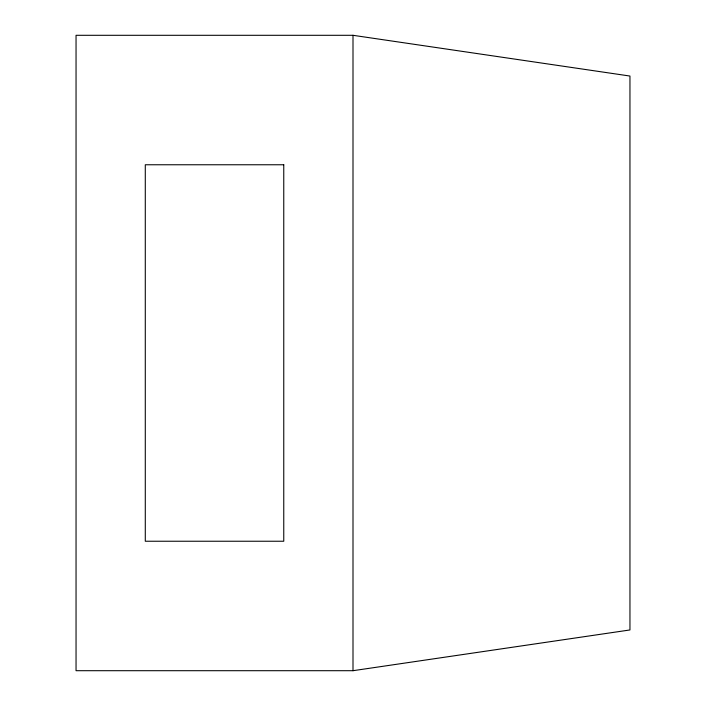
<?xml version="1.0" encoding="UTF-8"?>
<svg xmlns="http://www.w3.org/2000/svg" width="706" height="706" viewBox="0 0 706 706"><rect width="100%" height="100%" fill="white"/><g stroke="black" fill="none" stroke-linecap="round" stroke-linejoin="round"><path stroke-width="1.06" d="M353 670.7L629.955 629.955L629.955 76.045L353 35.3L76.045 35.3L76.045 670.7L353 670.7L353 35.3M283.759 164.763L145.286 164.763L145.286 541.237L283.759 541.237L283.759 164.763"/></g></svg>
